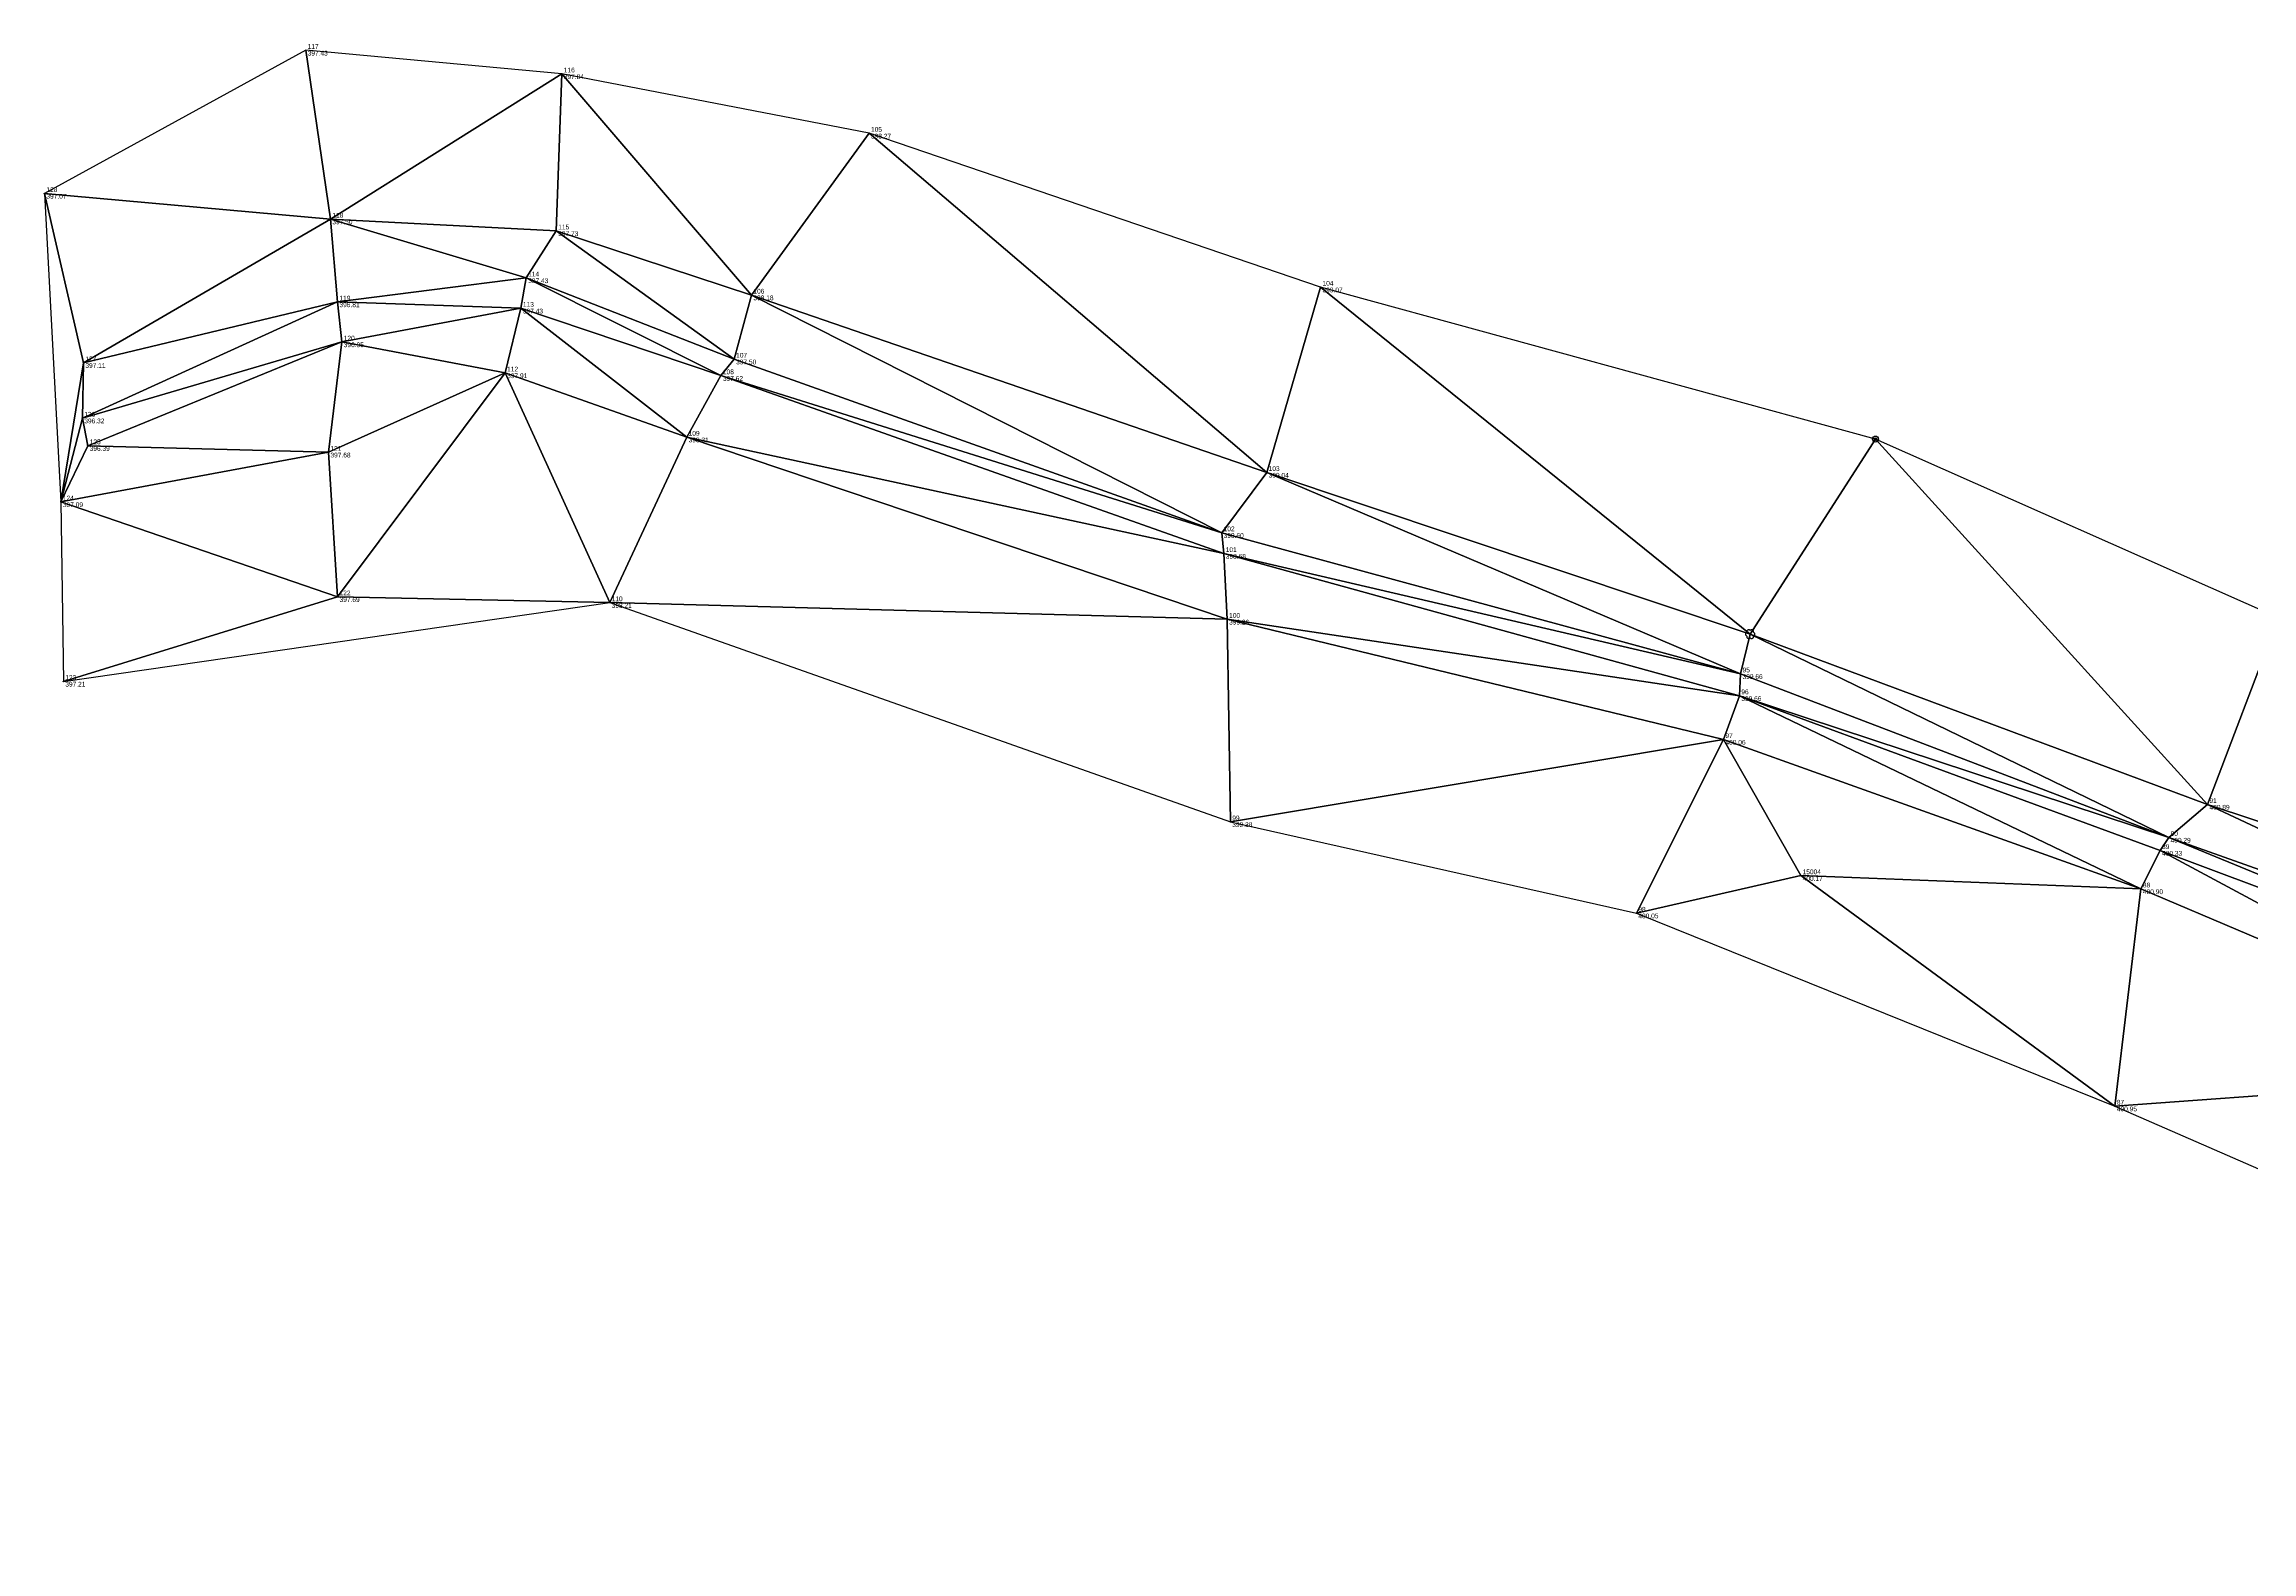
# Model space of a CAD drawing. Header units: metres. Extents: x -719208 to -719011, y -1087697 to -1087262.
# Drawn here: x -719120.23 to -719073.93, y -1087674.27 to -1087642.63 of the extents above; entities that cross this region are included whole.
import ezdxf

# ---------------------------------------------------------------- set-up
doc = ezdxf.new("R2010")
doc.units = ezdxf.units.M
doc.header["$PDMODE"] = 1
for name, color, linetype in [('TER_BODY', 30, 'Continuous'), ('TER_BODY_CISLO', 7, 'Continuous'), ('TER_BODY_VYSKA', 7, 'Continuous'), ('TER_BODY_ZNACKA', 30, 'Continuous'), ('TER_Stavajici2', 7, 'Continuous'), ('TER_Stavajici2_OBRYS', 140, 'Continuous'), ('TER_Stavajici2_SPOJNICE', 1, 'Continuous'), ('TER_Stavajici2_TIN', 8, 'Continuous')]:
    doc.layers.add(name, color=color, linetype=linetype)

# ---------------------------------------------------------------- blocks, each defined once
blk = doc.blocks.new('TER_POVRCH_Stavajici2')
at = {"layer": 'TER_Stavajici2_OBRYS'}
blk.add_lwpolyline([(134.629, 42.33), (126.175, 46.081), (114.537, 49.269), (105.067, 52.497), (98.624, 53.744), (93.251, 54.237), (87.772, 51.235), (88.118, 44.763), (88.168, 40.997), (99.628, 42.648), (112.644, 38.05), (121.161, 36.135), (131.197, 32.086), (139.417, 28.499)], dxfattribs=at)
at = {"layer": 'TER_Stavajici2_TIN'}
for points in [[(93.251, 54.237, 397.425), (87.772, 51.235, 397.066), (93.769, 50.697, 397.499)], [(93.251, 54.237, 397.425), (93.769, 50.697, 397.499), (98.624, 53.744, 397.836)], [(98.507, 50.45, 397.731), (98.624, 53.744, 397.836), (93.769, 50.697, 397.499)], [(98.507, 50.45, 397.731), (102.601, 49.103, 398.181), (98.624, 53.744, 397.836)], [(105.067, 52.497, 398.272), (98.624, 53.744, 397.836), (102.601, 49.103, 398.181)], [(105.067, 52.497, 398.272), (102.601, 49.103, 398.181), (113.407, 45.381, 399.038)], [(114.537, 49.269, 399.066), (105.067, 52.497, 398.272), (113.407, 45.381, 399.038)], [(88.59, 47.683, 397.112), (93.769, 50.697, 397.499), (87.772, 51.235, 397.066)], [(87.772, 51.235, 397.066), (88.118, 44.763, 397.092), (88.59, 47.683, 397.112)], [(93.769, 50.697, 397.499), (88.59, 47.683, 397.112), (93.919, 48.958, 396.812)], [(97.877, 49.463, 397.429), (98.507, 50.45, 397.731), (93.769, 50.697, 397.499)], [(93.769, 50.697, 397.499), (93.919, 48.958, 396.812), (97.877, 49.463, 397.429)], [(98.507, 50.45, 397.731), (97.877, 49.463, 397.429), (102.239, 47.758, 397.502)], [(102.601, 49.103, 398.181), (98.507, 50.45, 397.731), (102.239, 47.758, 397.502)], [(97.766, 48.826, 397.426), (97.877, 49.463, 397.429), (93.919, 48.958, 396.812)], [(97.766, 48.826, 397.426), (101.961, 47.411, 397.615), (97.877, 49.463, 397.429)], [(101.961, 47.411, 397.615), (102.239, 47.758, 397.502), (97.877, 49.463, 397.429)], [(102.601, 49.103, 398.181), (102.239, 47.758, 397.502), (112.463, 44.116, 398.601)], [(112.463, 44.116, 398.601), (113.407, 45.381, 399.038), (102.601, 49.103, 398.181)], [(113.407, 45.381, 399.038), (123.546, 41.987, 399.98), (114.537, 49.269, 399.066)], [(126.175, 46.081, 400.047), (114.537, 49.269, 399.066), (123.546, 41.987, 399.98)], [(88.59, 47.683, 397.112), (88.567, 46.521, 396.324), (93.919, 48.958, 396.812)], [(93.919, 48.958, 396.812), (88.567, 46.521, 396.324), (94.009, 48.119, 396.954)], [(93.919, 48.958, 396.812), (94.009, 48.119, 396.954), (97.766, 48.826, 397.426)], [(97.436, 47.469, 397.913), (97.766, 48.826, 397.426), (94.009, 48.119, 396.954)], [(97.436, 47.469, 397.913), (101.242, 46.122, 398.314), (97.766, 48.826, 397.426)], [(101.961, 47.411, 397.615), (97.766, 48.826, 397.426), (101.242, 46.122, 398.314)], [(88.567, 46.521, 396.324), (88.68, 45.942, 396.393), (94.009, 48.119, 396.954)], [(93.73, 45.805, 397.683), (94.009, 48.119, 396.954), (88.68, 45.942, 396.393)], [(94.009, 48.119, 396.954), (93.73, 45.805, 397.683), (97.436, 47.469, 397.913)], [(102.239, 47.758, 397.502), (101.961, 47.411, 397.615), (112.463, 44.116, 398.601)], [(88.59, 47.683, 397.112), (88.118, 44.763, 397.092), (88.567, 46.521, 396.324)], [(93.73, 45.805, 397.683), (93.921, 42.772, 397.685), (97.436, 47.469, 397.913)], [(99.628, 42.648, 398.214), (97.436, 47.469, 397.913), (93.921, 42.772, 397.685)], [(99.628, 42.648, 398.214), (101.242, 46.122, 398.314), (97.436, 47.469, 397.913)], [(101.242, 46.122, 398.314), (112.508, 43.681, 398.679), (101.961, 47.411, 397.615)], [(112.463, 44.116, 398.601), (101.961, 47.411, 397.615), (112.508, 43.681, 398.679)], [(88.567, 46.521, 396.324), (88.118, 44.763, 397.092), (88.68, 45.942, 396.393)], [(88.68, 45.942, 396.393), (88.118, 44.763, 397.092), (93.73, 45.805, 397.683)], [(101.242, 46.122, 398.314), (99.628, 42.648, 398.214), (112.578, 42.299, 399.265)], [(112.578, 42.299, 399.265), (112.508, 43.681, 398.679), (101.242, 46.122, 398.314)], [(126.175, 46.081, 400.047), (123.546, 41.987, 399.98), (133.14, 38.415, 400.886)], [(134.629, 42.33, 400.802), (126.175, 46.081, 400.047), (133.14, 38.415, 400.886)], [(93.921, 42.772, 397.685), (93.73, 45.805, 397.683), (88.118, 44.763, 397.092)], [(113.407, 45.381, 399.038), (112.463, 44.116, 398.601), (123.347, 41.156, 399.662)], [(123.546, 41.987, 399.98), (113.407, 45.381, 399.038), (123.347, 41.156, 399.662)], [(88.168, 40.997, 397.209), (93.921, 42.772, 397.685), (88.118, 44.763, 397.092)], [(112.508, 43.681, 398.679), (123.347, 41.156, 399.662), (112.463, 44.116, 398.601)], [(112.508, 43.681, 398.679), (112.578, 42.299, 399.265), (123.321, 40.696, 399.656)], [(123.347, 41.156, 399.662), (112.508, 43.681, 398.679), (123.321, 40.696, 399.656)], [(93.921, 42.772, 397.685), (88.168, 40.997, 397.209), (99.628, 42.648, 398.214)], [(112.644, 38.05, 399.377), (112.578, 42.299, 399.265), (99.628, 42.648, 398.214)], [(122.988, 39.778, 400.061), (123.321, 40.696, 399.656), (112.578, 42.299, 399.265)], [(112.644, 38.05, 399.377), (122.988, 39.778, 400.061), (112.578, 42.299, 399.265)], [(133.14, 38.415, 400.886), (142.013, 35.478, 401.809), (134.629, 42.33, 400.802)], [(123.546, 41.987, 399.98), (123.347, 41.156, 399.662), (132.324, 37.723, 400.285)], [(132.324, 37.723, 400.285), (133.14, 38.415, 400.886), (123.546, 41.987, 399.98)], [(123.321, 40.696, 399.656), (132.324, 37.723, 400.285), (123.347, 41.156, 399.662)], [(122.988, 39.778, 400.061), (131.743, 36.643, 400.897), (123.321, 40.696, 399.656)], [(132.145, 37.449, 400.334), (132.324, 37.723, 400.285), (123.321, 40.696, 399.656)], [(132.145, 37.449, 400.334), (123.321, 40.696, 399.656), (131.743, 36.643, 400.897)], [(121.161, 36.135, 400.049), (122.988, 39.778, 400.061), (112.644, 38.05, 399.377)], [(124.607, 36.92, 400.167), (122.988, 39.778, 400.061), (121.161, 36.135, 400.049)], [(124.607, 36.92, 400.167), (131.743, 36.643, 400.897), (122.988, 39.778, 400.061)], [(133.14, 38.415, 400.886), (132.324, 37.723, 400.285), (141.753, 34.373, 401.191)], [(142.013, 35.478, 401.809), (133.14, 38.415, 400.886), (141.753, 34.373, 401.191)], [(132.145, 37.449, 400.334), (141.658, 33.878, 401.223), (132.324, 37.723, 400.285)], [(141.753, 34.373, 401.191), (132.324, 37.723, 400.285), (141.658, 33.878, 401.223)], [(131.743, 36.643, 400.897), (140.831, 32.781, 401.934), (132.145, 37.449, 400.334)], [(140.831, 32.781, 401.934), (141.658, 33.878, 401.223), (132.145, 37.449, 400.334)], [(121.161, 36.135, 400.049), (131.197, 32.086, 400.952), (124.607, 36.92, 400.167)], [(131.743, 36.643, 400.897), (124.607, 36.92, 400.167), (131.197, 32.086, 400.952)], [(131.197, 32.086, 400.952), (140.831, 32.781, 401.934), (131.743, 36.643, 400.897)], [(139.417, 28.499, 401.817), (140.831, 32.781, 401.934), (131.197, 32.086, 400.952)]]:
    blk.add_3dface(points, dxfattribs=at)
blk = doc.blocks.new('TER_ZN_BOD')
at = {"color": 0}
blk.add_circle((0, 0), 0.18, dxfattribs=at)
blk = doc.blocks.new('TER_ZN_SLOUP')
at = {"color": 0}
for radius in [1, 0.45]:
    blk.add_circle((0, 0), radius, dxfattribs=at)
blk = doc.blocks.new('TER_ZN_KER')
at = {"color": 0}
blk.add_lwpolyline([(1, 0), (0.99, 0.09), (0.96, 0.17), (0.91, 0.24), (0.85, 0.31), (0.77, 0.36), (0.69, 0.4), (0.7, 0.49), (0.69, 0.58), (0.67, 0.67), (0.63, 0.75), (0.57, 0.81), (0.5, 0.87), (0.42, 0.9), (0.33, 0.91), (0.24, 0.91), (0.16, 0.89), (0.07, 0.85), (0, 0.8), (-0.07, 0.85), (-0.16, 0.89), (-0.24, 0.91), (-0.33, 0.91), (-0.42, 0.9), (-0.5, 0.87), (-0.57, 0.81), (-0.63, 0.75), (-0.67, 0.67), (-0.69, 0.58), (-0.7, 0.49), (-0.69, 0.4), (-0.77, 0.36), (-0.85, 0.31), (-0.91, 0.24), (-0.96, 0.17), (-0.99, 0.09), (-1, 0), (-0.99, -0.09), (-0.96, -0.17), (-0.91, -0.24), (-0.85, -0.31), (-0.77, -0.36), (-0.69, -0.4), (-0.7, -0.49), (-0.69, -0.58), (-0.67, -0.67), (-0.63, -0.75), (-0.57, -0.81), (-0.5, -0.87), (-0.42, -0.9), (-0.33, -0.91), (-0.24, -0.91), (-0.16, -0.89), (-0.07, -0.85), (0, -0.8), (0.07, -0.85), (0.16, -0.89), (0.24, -0.91), (0.33, -0.91), (0.42, -0.9), (0.5, -0.87), (0.57, -0.81), (0.63, -0.75), (0.67, -0.67), (0.69, -0.58), (0.7, -0.49), (0.69, -0.4), (0.77, -0.36), (0.85, -0.31), (0.91, -0.24), (0.96, -0.17), (0.99, -0.09)], close=True, dxfattribs=at)

msp = doc.modelspace()

# ---------------------------------------------------------------- linework, layer by layer
at = {"layer": 'TER_BODY'}
for p in [(-719114.749, -1087642.763, 397.425), (-719109.376, -1087643.256, 397.836), (-719102.933, -1087644.503, 398.272), (-719120.228, -1087645.765, 397.066), (-719114.231, -1087646.303, 397.499), (-719109.493, -1087646.55, 397.731), (-719110.123, -1087647.537, 397.429), (-719105.399, -1087647.897, 398.181), (-719093.463, -1087647.731, 399.066), (-719114.081, -1087648.042, 396.812), (-719110.234, -1087648.174, 397.426), (-719113.991, -1087648.881, 396.954), (-719105.761, -1087649.242, 397.502), (-719119.41, -1087649.317, 397.112), (-719110.564, -1087649.531, 397.913), (-719106.039, -1087649.589, 397.615), (-719119.433, -1087650.479, 396.324), (-719119.32, -1087651.058, 396.393), (-719106.758, -1087650.878, 398.314), (-719081.825, -1087650.919, 400.047), (-719114.27, -1087651.195, 397.683), (-719094.593, -1087651.619, 399.038), (-719119.882, -1087652.237, 397.092), (-719095.537, -1087652.884, 398.601), (-719095.492, -1087653.319, 398.679), (-719114.079, -1087654.228, 397.685), (-719108.372, -1087654.352, 398.214), (-719095.422, -1087654.701, 399.265), (-719084.454, -1087655.013, 399.98), (-719119.832, -1087656.003, 397.209), (-719084.653, -1087655.844, 399.662), (-719084.679, -1087656.304, 399.656), (-719085.012, -1087657.222, 400.061), (-719095.356, -1087658.95, 399.377), (-719074.86, -1087658.585, 400.886), (-719075.676, -1087659.277, 400.285), (-719075.855, -1087659.551, 400.334), (-719083.393, -1087660.08, 400.167), (-719076.257, -1087660.357, 400.897), (-719086.839, -1087660.865, 400.049), (-719076.803, -1087664.914, 400.952)]:
    msp.add_point(p, dxfattribs=at)
at = {"layer": 'TER_Stavajici2_SPOJNICE'}
for points in [[(-719119.41, -1087649.317, 397.112), (-719114.231, -1087646.303, 397.499), (-719109.493, -1087646.55, 397.731), (-719105.399, -1087647.897, 398.181), (-719094.593, -1087651.619, 399.038), (-719084.454, -1087655.013, 399.98), (-719074.86, -1087658.585, 400.886), (-719065.987, -1087661.522, 401.809), (-719058.265, -1087663.972, 402.637), (-719052.812, -1087666.311, 403.228), (-719046.569, -1087668.271, 403.977), (-719042.167, -1087669.671, 404.452), (-719037.611, -1087670.285, 405.025), (-719032.015, -1087669.667, 405.606), (-719025.111, -1087668.484, 406.144)], [(-719024.901, -1087669.563, 405.198), (-719032.634, -1087671.205, 404.866), (-719037.266, -1087671.829, 404.354), (-719042.894, -1087670.443, 404.052), (-719046.957, -1087669.624, 403.129), (-719053.217, -1087667.164, 402.662), (-719058.626, -1087665.356, 401.94), (-719066.247, -1087662.627, 401.191), (-719075.676, -1087659.277, 400.285), (-719084.653, -1087655.844, 399.662), (-719095.537, -1087652.884, 398.601), (-719105.761, -1087649.242, 397.502), (-719110.123, -1087647.537, 397.429), (-719114.081, -1087648.042, 396.812), (-719119.433, -1087650.479, 396.324)], [(-719119.32, -1087651.058, 396.393), (-719113.991, -1087648.881, 396.954), (-719110.234, -1087648.174, 397.426), (-719106.039, -1087649.589, 397.615), (-719095.492, -1087653.319, 398.679), (-719084.679, -1087656.304, 399.656), (-719075.855, -1087659.551, 400.334), (-719066.342, -1087663.122, 401.223), (-719058.793, -1087665.702, 401.966), (-719053.436, -1087667.749, 402.562), (-719047.279, -1087670.018, 403.12), (-719043.382, -1087671.516, 404.015), (-719037.278, -1087672.714, 404.365), (-719031.503, -1087671.34, 404.706), (-719024.888, -1087669.931, 405.213)], [(-719119.882, -1087652.237, 397.092), (-719114.27, -1087651.195, 397.683), (-719110.564, -1087649.531, 397.913), (-719106.758, -1087650.878, 398.314), (-719095.422, -1087654.701, 399.265), (-719085.012, -1087657.222, 400.061), (-719076.257, -1087660.357, 400.897), (-719067.169, -1087664.219, 401.934), (-719059.696, -1087666.726, 402.623), (-719054.059, -1087669.06, 403.224), (-719047.938, -1087671.023, 403.975), (-719043.899, -1087672.614, 404.662), (-719037.547, -1087674.268, 405.013), (-719031.731, -1087672.965, 405.509), (-719024.805, -1087671.165, 406.075)]]:
    msp.add_polyline3d(points, dxfattribs=at)

# ---------------------------------------------------------------- block references
at = {"layer": 'TER_BODY_ZNACKA'}
for name, p, xscale, yscale, zscale in [('TER_ZN_BOD', (-719114.749, -1087642.763, 397.425), 0.0375, 0.0375, 0.0375), ('TER_ZN_BOD', (-719109.376, -1087643.256, 397.836), 0.0375, 0.0375, 0.0375), ('TER_ZN_BOD', (-719102.933, -1087644.503, 398.272), 0.0375, 0.0375, 0.0375), ('TER_ZN_BOD', (-719120.228, -1087645.765, 397.066), 0.0375, 0.0375, 0.0375), ('TER_ZN_BOD', (-719114.231, -1087646.303, 397.499), 0.0375, 0.0375, 0.0375), ('TER_ZN_BOD', (-719109.493, -1087646.55, 397.731), 0.0375, 0.0375, 0.0375), ('TER_ZN_BOD', (-719110.123, -1087647.537, 397.429), 0.0375, 0.0375, 0.0375), ('TER_ZN_BOD', (-719105.399, -1087647.897, 398.181), 0.0375, 0.0375, 0.0375), ('TER_ZN_BOD', (-719093.463, -1087647.731, 399.066), 0.0375, 0.0375, 0.0375), ('TER_ZN_BOD', (-719114.081, -1087648.042, 396.812), 0.0375, 0.0375, 0.0375), ('TER_ZN_BOD', (-719110.234, -1087648.174, 397.426), 0.0375, 0.0375, 0.0375), ('TER_ZN_BOD', (-719113.991, -1087648.881, 396.954), 0.0375, 0.0375, 0.0375), ('TER_ZN_BOD', (-719105.761, -1087649.242, 397.502), 0.0375, 0.0375, 0.0375), ('TER_ZN_BOD', (-719119.41, -1087649.317, 397.112), 0.0375, 0.0375, 0.0375), ('TER_ZN_BOD', (-719110.564, -1087649.531, 397.913), 0.0375, 0.0375, 0.0375), ('TER_ZN_BOD', (-719106.039, -1087649.589, 397.615), 0.0375, 0.0375, 0.0375), ('TER_ZN_BOD', (-719119.433, -1087650.479, 396.324), 0.0375, 0.0375, 0.0375), ('TER_ZN_BOD', (-719119.32, -1087651.058, 396.393), 0.0375, 0.0375, 0.0375), ('TER_ZN_BOD', (-719106.758, -1087650.878, 398.314), 0.0375, 0.0375, 0.0375), ('TER_ZN_SLOUP', (-719081.825, -1087650.919, 400.047), 0.0625, 0.0625, 0.0625), ('TER_ZN_BOD', (-719114.27, -1087651.195, 397.683), 0.0375, 0.0375, 0.0375), ('TER_ZN_BOD', (-719094.593, -1087651.619, 399.038), 0.0375, 0.0375, 0.0375), ('TER_ZN_BOD', (-719119.882, -1087652.237, 397.092), 0.0375, 0.0375, 0.0375), ('TER_ZN_BOD', (-719095.537, -1087652.884, 398.601), 0.0375, 0.0375, 0.0375), ('TER_ZN_BOD', (-719095.492, -1087653.319, 398.679), 0.0375, 0.0375, 0.0375), ('TER_ZN_BOD', (-719114.079, -1087654.228, 397.685), 0.0375, 0.0375, 0.0375), ('TER_ZN_BOD', (-719108.372, -1087654.352, 398.214), 0.0375, 0.0375, 0.0375), ('TER_ZN_BOD', (-719095.422, -1087654.701, 399.265), 0.0375, 0.0375, 0.0375), ('TER_ZN_BOD', (-719119.832, -1087656.003, 397.209), 0.0375, 0.0375, 0.0375), ('TER_ZN_BOD', (-719084.653, -1087655.844, 399.662), 0.0375, 0.0375, 0.0375), ('TER_ZN_BOD', (-719084.679, -1087656.304, 399.656), 0.0375, 0.0375, 0.0375), ('TER_ZN_BOD', (-719085.012, -1087657.222, 400.061), 0.0375, 0.0375, 0.0375), ('TER_ZN_BOD', (-719095.356, -1087658.95, 399.377), 0.0375, 0.0375, 0.0375), ('TER_ZN_BOD', (-719074.86, -1087658.585, 400.886), 0.0375, 0.0375, 0.0375), ('TER_ZN_BOD', (-719075.676, -1087659.277, 400.285), 0.0375, 0.0375, 0.0375), ('TER_ZN_BOD', (-719075.855, -1087659.551, 400.334), 0.0375, 0.0375, 0.0375), ('TER_ZN_BOD', (-719083.393, -1087660.08, 400.167), 0.0375, 0.0375, 0.0375), ('TER_ZN_BOD', (-719076.257, -1087660.357, 400.897), 0.0375, 0.0375, 0.0375), ('TER_ZN_BOD', (-719086.839, -1087660.865, 400.049), 0.0375, 0.0375, 0.0375), ('TER_ZN_BOD', (-719076.803, -1087664.914, 400.952), 0.0375, 0.0375, 0.0375)]:
    msp.add_blockref(name, p, dxfattribs=dict(at, xscale=xscale, yscale=yscale, zscale=zscale))
at = {"layer": 'TER_BODY_ZNACKA', "color": 3, "xscale": 0.1, "yscale": 0.1, "zscale": 0.1}
msp.add_blockref('TER_ZN_KER', (-719084.454, -1087655.013, 399.98), dxfattribs=at)
at = {"layer": 'TER_Stavajici2'}
msp.add_blockref('TER_POVRCH_Stavajici2', (-719208, -1087697), dxfattribs=at)

# ---------------------------------------------------------------- texts
at = {"layer": 'TER_BODY_CISLO'}
for s, p in [('117', (-719114.709, -1087642.733, 397.425)), ('116', (-719109.336, -1087643.226, 397.836)), ('105', (-719102.893, -1087644.473, 398.272)), ('128', (-719120.188, -1087645.735, 397.066)), ('118', (-719114.191, -1087646.273, 397.499)), ('115', (-719109.453, -1087646.52, 397.731)), ('114', (-719110.083, -1087647.507, 397.429)), ('106', (-719105.359, -1087647.867, 398.181)), ('104', (-719093.423, -1087647.701, 399.066)), ('119', (-719114.041, -1087648.012, 396.812)), ('113', (-719110.194, -1087648.144, 397.426)), ('120', (-719113.951, -1087648.851, 396.954)), ('127', (-719119.37, -1087649.287, 397.112)), ('107', (-719105.721, -1087649.212, 397.502)), ('112', (-719110.524, -1087649.501, 397.913)), ('108', (-719105.999, -1087649.559, 397.615)), ('126', (-719119.393, -1087650.449, 396.324)), ('125', (-719119.28, -1087651.028, 396.393)), ('121', (-719114.23, -1087651.165, 397.683)), ('109', (-719106.718, -1087650.848, 398.314)), ('103', (-719094.553, -1087651.589, 399.038)), ('124', (-719119.842, -1087652.207, 397.092)), ('102', (-719095.497, -1087652.854, 398.601)), ('101', (-719095.452, -1087653.289, 398.679)), ('122', (-719114.039, -1087654.198, 397.685)), ('110', (-719108.332, -1087654.322, 398.214)), ('100', (-719095.382, -1087654.671, 399.265)), ('95', (-719084.613, -1087655.814, 399.662)), ('123', (-719119.792, -1087655.973, 397.209)), ('96', (-719084.639, -1087656.274, 399.656)), ('97', (-719084.972, -1087657.192, 400.061)), ('91', (-719074.82, -1087658.555, 400.886)), ('99', (-719095.316, -1087658.92, 399.377)), ('89', (-719075.815, -1087659.521, 400.334)), ('90', (-719075.636, -1087659.247, 400.285)), ('15004', (-719083.353, -1087660.05, 400.167)), ('88', (-719076.217, -1087660.327, 400.897)), ('98', (-719086.799, -1087660.835, 400.049)), ('87', (-719076.763, -1087664.884, 400.952))]:
    msp.add_text(s, height=0.1, dxfattribs=at).set_placement(p)
at = {"layer": 'TER_BODY_VYSKA'}
for s, p in [('397.43', (-719114.709, -1087642.873, 397.425)), ('397.84', (-719109.336, -1087643.366, 397.836)), ('398.27', (-719102.893, -1087644.613, 398.272)), ('397.07', (-719120.188, -1087645.875, 397.066)), ('397.50', (-719114.191, -1087646.413, 397.499)), ('397.73', (-719109.453, -1087646.66, 397.731)), ('397.43', (-719110.083, -1087647.647, 397.429)), ('398.18', (-719105.359, -1087648.007, 398.181)), ('399.07', (-719093.423, -1087647.841, 399.066)), ('396.81', (-719114.041, -1087648.152, 396.812)), ('397.43', (-719110.194, -1087648.284, 397.426)), ('396.95', (-719113.951, -1087648.991, 396.954)), ('397.50', (-719105.721, -1087649.352, 397.502)), ('397.11', (-719119.37, -1087649.427, 397.112)), ('397.91', (-719110.524, -1087649.641, 397.913)), ('397.62', (-719105.999, -1087649.699, 397.615)), ('396.32', (-719119.393, -1087650.589, 396.324)), ('396.39', (-719119.28, -1087651.168, 396.393)), ('398.31', (-719106.718, -1087650.988, 398.314)), ('397.68', (-719114.23, -1087651.305, 397.683)), ('399.04', (-719094.553, -1087651.729, 399.038)), ('397.09', (-719119.842, -1087652.347, 397.092)), ('398.60', (-719095.497, -1087652.994, 398.601)), ('398.68', (-719095.452, -1087653.429, 398.679)), ('397.69', (-719114.039, -1087654.338, 397.685)), ('398.21', (-719108.332, -1087654.462, 398.214)), ('399.26', (-719095.382, -1087654.811, 399.265)), ('397.21', (-719119.792, -1087656.113, 397.209)), ('399.66', (-719084.613, -1087655.954, 399.662)), ('399.66', (-719084.639, -1087656.414, 399.656)), ('400.06', (-719084.972, -1087657.332, 400.061)), ('399.38', (-719095.316, -1087659.06, 399.377)), ('400.89', (-719074.82, -1087658.695, 400.886)), ('400.29', (-719075.636, -1087659.387, 400.285)), ('400.33', (-719075.815, -1087659.661, 400.334)), ('400.17', (-719083.353, -1087660.19, 400.167)), ('400.90', (-719076.217, -1087660.467, 400.897)), ('400.05', (-719086.799, -1087660.975, 400.049)), ('400.95', (-719076.763, -1087665.024, 400.952))]:
    msp.add_text(s, height=0.1, dxfattribs=at).set_placement(p)

doc.saveas('drawing.dxf')
